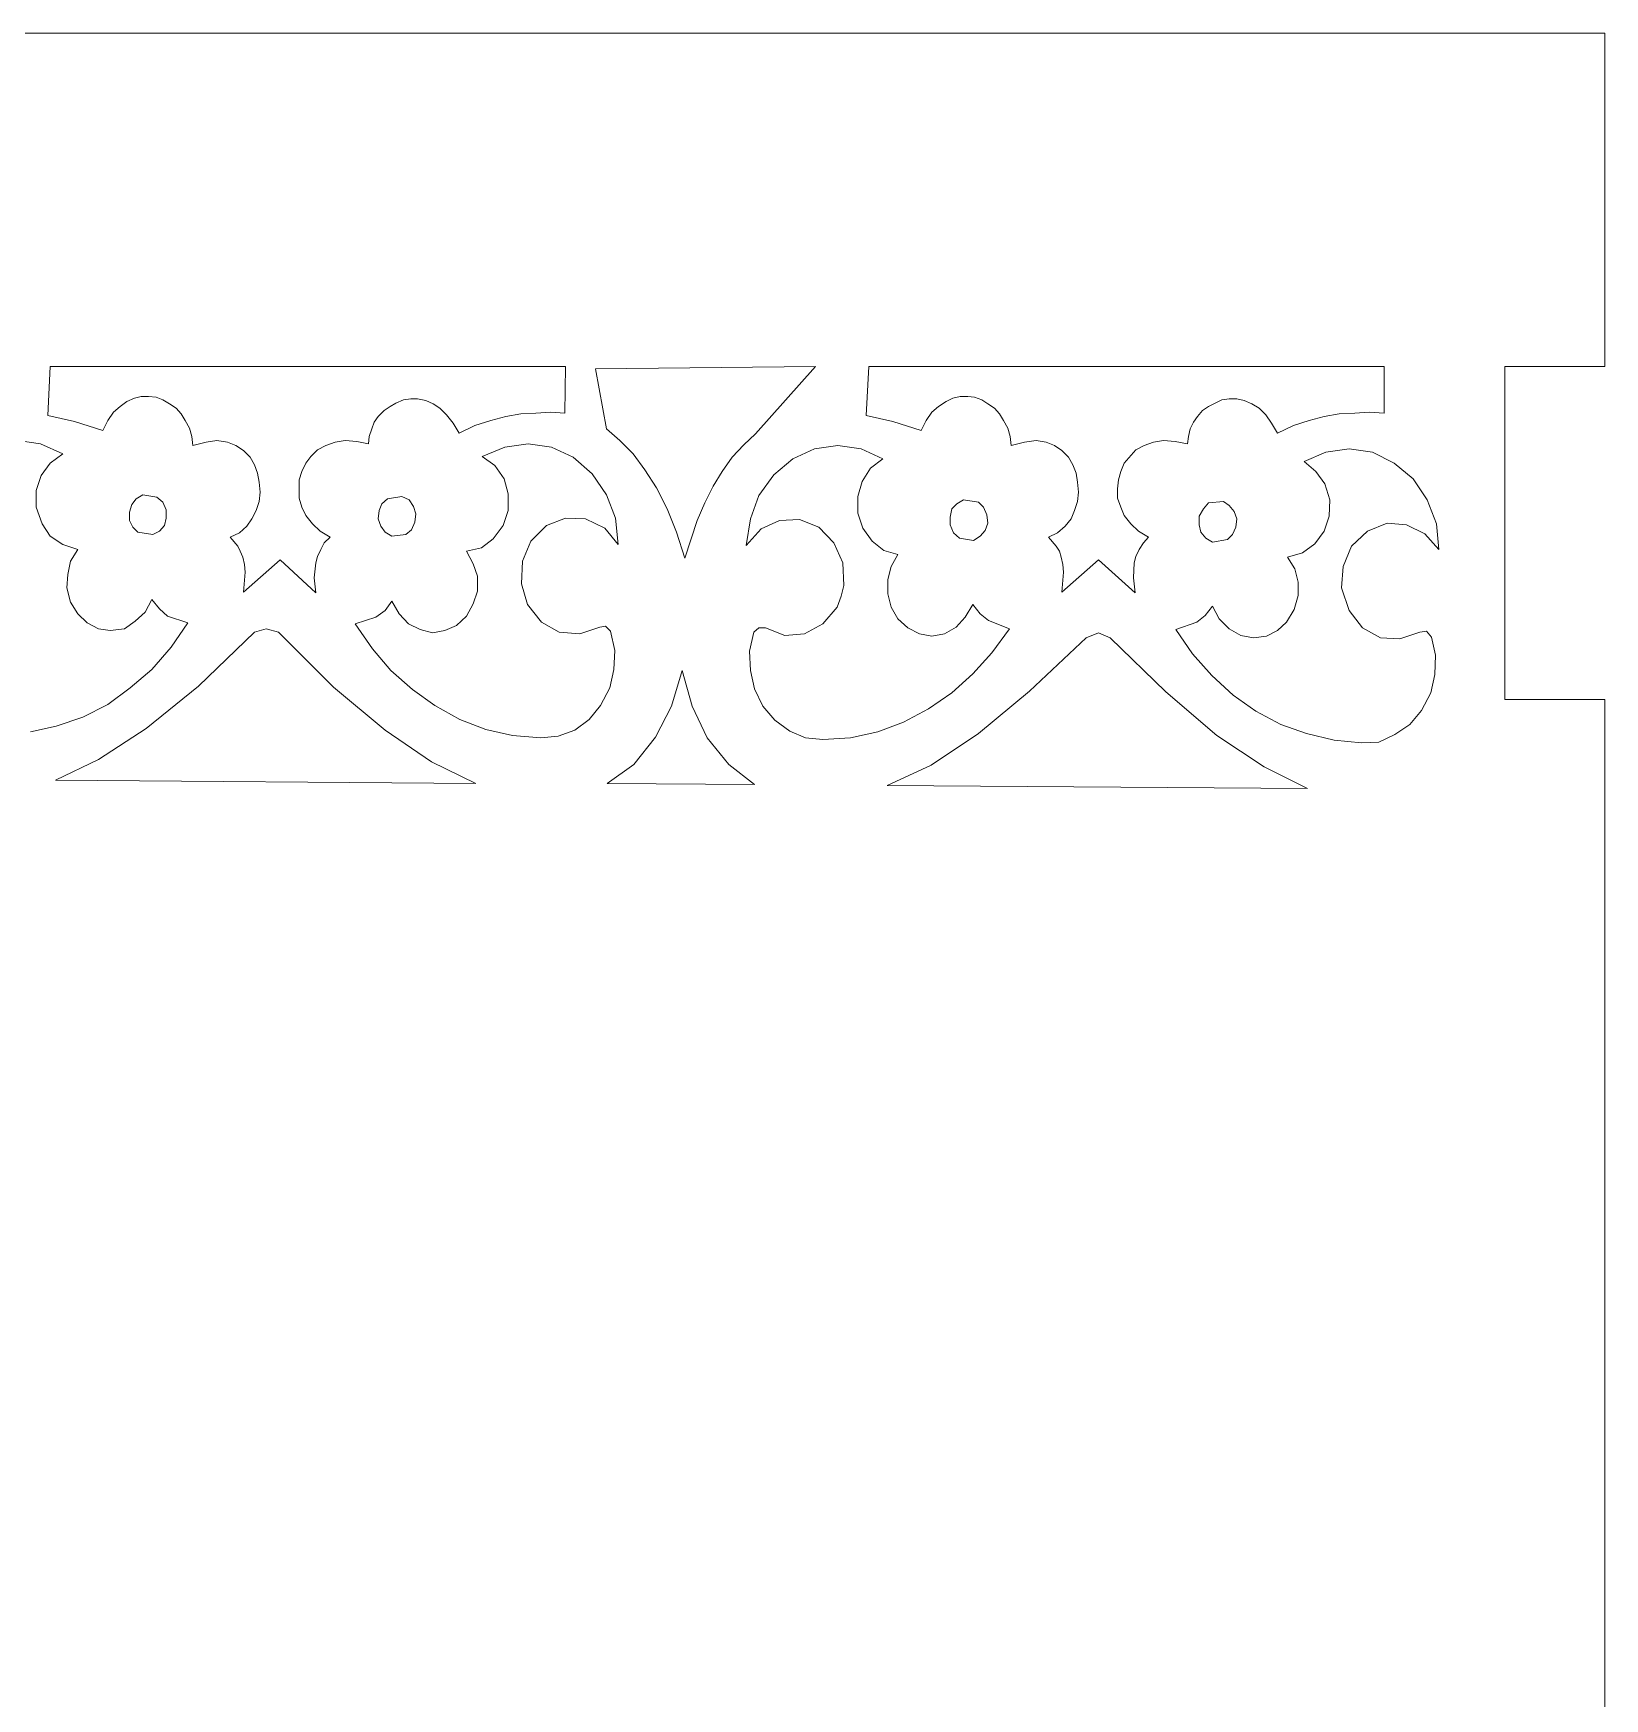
# Model space of a CAD drawing. Header units: inches. Extents: x -4.04 to 3.96, y -5.52 to 0.82.
# Drawn here: x -1.243 to -0.583, y 0.116 to 0.816 of the extents above; entities that cross this region are included whole.
import ezdxf

# ---------------------------------------------------------------- set-up
doc = ezdxf.new("R2010")
doc.units = ezdxf.units.IN
doc.header["$MEASUREMENT"] = 0
doc.layers.add('Katman 1', color=7, linetype='Continuous')

msp = doc.modelspace()

# ---------------------------------------------------------------- linework, layer by layer
at = {"layer": 'Katman 1', "color": 250, "lineweight": 9}
for points in [[(-1.70252, 0.81574), (-1.70252, 0.81574), (-0.58256, 0.81574), (-0.58256, 0.81574)], [(-0.58256, 0.81574), (-0.58256, 0.81574), (-0.58256, 0.67574), (-0.58256, 0.67574)], [(-1.236, 0.67574), (-1.236, 0.67574), (-1.23705, 0.65507), (-1.23705, 0.65507)], [(-1.01937, 0.67574), (-1.01937, 0.67574), (-1.236, 0.67574), (-1.236, 0.67574)], [(-1.01972, 0.65613), (-1.01972, 0.65613), (-1.01937, 0.67574), (-1.01937, 0.67574)], [(-0.91431, 0.67574), (-0.91431, 0.67574), (-1.00677, 0.67467), (-1.00677, 0.67467)], [(-1.00677, 0.67467), (-1.00677, 0.67467), (-1.00219, 0.64947), (-1.00219, 0.64947)], [(-0.93956, 0.6474), (-0.93956, 0.6474), (-0.91431, 0.67574), (-0.91431, 0.67574)], [(-0.89194, 0.67574), (-0.89194, 0.67574), (-0.89298, 0.65507), (-0.89298, 0.65507)], [(-0.67533, 0.67574), (-0.67533, 0.67574), (-0.89194, 0.67574), (-0.89194, 0.67574)], [(-0.67533, 0.65613), (-0.67533, 0.65613), (-0.67533, 0.67574), (-0.67533, 0.67574)], [(-0.58256, 0.67574), (-0.58256, 0.67574), (-0.62459, 0.67574), (-0.62459, 0.67574)], [(-0.62459, 0.67574), (-0.62459, 0.67574), (-0.62459, 0.53573), (-0.62459, 0.53573)], [(-1.20938, 0.65647), (-1.20938, 0.65647), (-1.2066, 0.65893), (-1.2066, 0.65893)], [(-1.2066, 0.65893), (-1.2066, 0.65893), (-1.20382, 0.661), (-1.20382, 0.661)], [(-1.20382, 0.661), (-1.20382, 0.661), (-1.20062, 0.66243), (-1.20062, 0.66243)], [(-1.20062, 0.66243), (-1.20062, 0.66243), (-1.19782, 0.66311), (-1.19782, 0.66311)], [(-1.19782, 0.66311), (-1.19782, 0.66311), (-1.19467, 0.66311), (-1.19467, 0.66311)], [(-1.19467, 0.66311), (-1.19467, 0.66311), (-1.19153, 0.6628), (-1.19153, 0.6628)], [(-1.19153, 0.6628), (-1.19153, 0.6628), (-1.18875, 0.66173), (-1.18875, 0.66173)], [(-1.18875, 0.66173), (-1.18875, 0.66173), (-1.18593, 0.65996), (-1.18593, 0.65996)], [(-1.18593, 0.65996), (-1.18593, 0.65996), (-1.18315, 0.65822), (-1.18315, 0.65822)], [(-1.18315, 0.65822), (-1.18315, 0.65822), (-1.18104, 0.65576), (-1.18104, 0.65576)], [(-1.09561, 0.65718), (-1.09561, 0.65718), (-1.09319, 0.65893), (-1.09319, 0.65893)], [(-1.09319, 0.65893), (-1.09319, 0.65893), (-1.09075, 0.66031), (-1.09075, 0.66031)], [(-1.09075, 0.66031), (-1.09075, 0.66031), (-1.08757, 0.66173), (-1.08757, 0.66173)], [(-1.08757, 0.66173), (-1.08757, 0.66173), (-1.08446, 0.66209), (-1.08446, 0.66209)], [(-1.08446, 0.66209), (-1.08446, 0.66209), (-1.08164, 0.66209), (-1.08164, 0.66209)], [(-1.08164, 0.66209), (-1.08164, 0.66209), (-1.07815, 0.66138), (-1.07815, 0.66138)], [(-1.07815, 0.66138), (-1.07815, 0.66138), (-1.07502, 0.65996), (-1.07502, 0.65996)], [(-1.07502, 0.65996), (-1.07502, 0.65996), (-1.07219, 0.65822), (-1.07219, 0.65822)], [(-1.07219, 0.65822), (-1.07219, 0.65822), (-1.06941, 0.65544), (-1.06941, 0.65544)], [(-0.86536, 0.65647), (-0.86536, 0.65647), (-0.86256, 0.65893), (-0.86256, 0.65893)], [(-0.86256, 0.65893), (-0.86256, 0.65893), (-0.85945, 0.661), (-0.85945, 0.661)], [(-0.85945, 0.661), (-0.85945, 0.661), (-0.85663, 0.66243), (-0.85663, 0.66243)], [(-0.85663, 0.66243), (-0.85663, 0.66243), (-0.85345, 0.66311), (-0.85345, 0.66311)], [(-0.85345, 0.66311), (-0.85345, 0.66311), (-0.85031, 0.66311), (-0.85031, 0.66311)], [(-0.85031, 0.66311), (-0.85031, 0.66311), (-0.84754, 0.6628), (-0.84754, 0.6628)], [(-0.84754, 0.6628), (-0.84754, 0.6628), (-0.84438, 0.66173), (-0.84438, 0.66173)], [(-0.84438, 0.66173), (-0.84438, 0.66173), (-0.84191, 0.65996), (-0.84191, 0.65996)], [(-0.84191, 0.65996), (-0.84191, 0.65996), (-0.83909, 0.65822), (-0.83909, 0.65822)], [(-0.83909, 0.65822), (-0.83909, 0.65822), (-0.83702, 0.65576), (-0.83702, 0.65576)], [(-0.75162, 0.65718), (-0.75162, 0.65718), (-0.74915, 0.65893), (-0.74915, 0.65893)], [(-0.74915, 0.65893), (-0.74915, 0.65893), (-0.74357, 0.66173), (-0.74357, 0.66173)], [(-0.74357, 0.66173), (-0.74357, 0.66173), (-0.74046, 0.66209), (-0.74046, 0.66209)], [(-0.74046, 0.66209), (-0.74046, 0.66209), (-0.73726, 0.66209), (-0.73726, 0.66209)], [(-0.73726, 0.66209), (-0.73726, 0.66209), (-0.73413, 0.66138), (-0.73413, 0.66138)], [(-0.73413, 0.66138), (-0.73413, 0.66138), (-0.73095, 0.65996), (-0.73095, 0.65996)], [(-0.73095, 0.65996), (-0.73095, 0.65996), (-0.7278, 0.65822), (-0.7278, 0.65822)], [(-0.7278, 0.65822), (-0.7278, 0.65822), (-0.72502, 0.65544), (-0.72502, 0.65544)], [(-1.23705, 0.65507), (-1.23705, 0.65507), (-1.22584, 0.65265), (-1.22584, 0.65265)], [(-1.22584, 0.65265), (-1.22584, 0.65265), (-1.21398, 0.64878), (-1.21398, 0.64878)], [(-1.21398, 0.64878), (-1.21398, 0.64878), (-1.21187, 0.65298), (-1.21187, 0.65298)], [(-1.21187, 0.65298), (-1.21187, 0.65298), (-1.20938, 0.65647), (-1.20938, 0.65647)], [(-1.18104, 0.65576), (-1.18104, 0.65576), (-1.17931, 0.65298), (-1.17931, 0.65298)], [(-1.17931, 0.65298), (-1.17931, 0.65298), (-1.17751, 0.64982), (-1.17751, 0.64982)], [(-1.10091, 0.64947), (-1.10091, 0.64947), (-1.09986, 0.65227), (-1.09986, 0.65227)], [(-1.09986, 0.65227), (-1.09986, 0.65227), (-1.09811, 0.65473), (-1.09811, 0.65473)], [(-1.09811, 0.65473), (-1.09811, 0.65473), (-1.09561, 0.65718), (-1.09561, 0.65718)], [(-1.06941, 0.65544), (-1.06941, 0.65544), (-1.06659, 0.65194), (-1.06659, 0.65194)], [(-1.06659, 0.65194), (-1.06659, 0.65194), (-1.06415, 0.64774), (-1.06415, 0.64774)], [(-1.0575, 0.65087), (-1.0575, 0.65087), (-1.05083, 0.65298), (-1.05083, 0.65298)], [(-1.05083, 0.65298), (-1.05083, 0.65298), (-1.04454, 0.65473), (-1.04454, 0.65473)], [(-1.04454, 0.65473), (-1.04454, 0.65473), (-1.03826, 0.65576), (-1.03826, 0.65576)], [(-1.03826, 0.65576), (-1.03826, 0.65576), (-1.03194, 0.65613), (-1.03194, 0.65613)], [(-1.03194, 0.65613), (-1.03194, 0.65613), (-1.02566, 0.65647), (-1.02566, 0.65647)], [(-1.02566, 0.65647), (-1.02566, 0.65647), (-1.01972, 0.65613), (-1.01972, 0.65613)], [(-0.89298, 0.65507), (-0.89298, 0.65507), (-0.88183, 0.65265), (-0.88183, 0.65265)], [(-0.88183, 0.65265), (-0.88183, 0.65265), (-0.86991, 0.64878), (-0.86991, 0.64878)], [(-0.86991, 0.64878), (-0.86991, 0.64878), (-0.8678, 0.65298), (-0.8678, 0.65298)], [(-0.8678, 0.65298), (-0.8678, 0.65298), (-0.86536, 0.65647), (-0.86536, 0.65647)], [(-0.83702, 0.65576), (-0.83702, 0.65576), (-0.83524, 0.65298), (-0.83524, 0.65298)], [(-0.83524, 0.65298), (-0.83524, 0.65298), (-0.83353, 0.64982), (-0.83353, 0.64982)], [(-0.75686, 0.64947), (-0.75686, 0.64947), (-0.75548, 0.65227), (-0.75548, 0.65227)], [(-0.75548, 0.65227), (-0.75548, 0.65227), (-0.75373, 0.65473), (-0.75373, 0.65473)], [(-0.75373, 0.65473), (-0.75373, 0.65473), (-0.75162, 0.65718), (-0.75162, 0.65718)], [(-0.72502, 0.65544), (-0.72502, 0.65544), (-0.72257, 0.65194), (-0.72257, 0.65194)], [(-0.72257, 0.65194), (-0.72257, 0.65194), (-0.7201, 0.64774), (-0.7201, 0.64774)], [(-0.71344, 0.65087), (-0.71344, 0.65087), (-0.70684, 0.65298), (-0.70684, 0.65298)], [(-0.70684, 0.65298), (-0.70684, 0.65298), (-0.70055, 0.65473), (-0.70055, 0.65473)], [(-0.70055, 0.65473), (-0.70055, 0.65473), (-0.69422, 0.65576), (-0.69422, 0.65576)], [(-0.69422, 0.65576), (-0.69422, 0.65576), (-0.68757, 0.65613), (-0.68757, 0.65613)], [(-0.68757, 0.65613), (-0.68757, 0.65613), (-0.68161, 0.65647), (-0.68161, 0.65647)], [(-0.68161, 0.65647), (-0.68161, 0.65647), (-0.67533, 0.65613), (-0.67533, 0.65613)], [(-1.24963, 0.64458), (-1.24963, 0.64458), (-1.24018, 0.6432), (-1.24018, 0.6432)], [(-1.17751, 0.64982), (-1.17751, 0.64982), (-1.17649, 0.64633), (-1.17649, 0.64633)], [(-1.17649, 0.64633), (-1.17649, 0.64633), (-1.17613, 0.64249), (-1.17613, 0.64249)], [(-1.17053, 0.64387), (-1.17053, 0.64387), (-1.16598, 0.64458), (-1.16598, 0.64458)], [(-1.16598, 0.64458), (-1.16598, 0.64458), (-1.16146, 0.64387), (-1.16146, 0.64387)], [(-1.11628, 0.64387), (-1.11628, 0.64387), (-1.11208, 0.64458), (-1.11208, 0.64458)], [(-1.11208, 0.64458), (-1.11208, 0.64458), (-1.10719, 0.6442), (-1.10719, 0.6442)], [(-1.10719, 0.6442), (-1.10719, 0.6442), (-1.1023, 0.6432), (-1.1023, 0.6432)], [(-1.1023, 0.6432), (-1.1023, 0.6432), (-1.10193, 0.64633), (-1.10193, 0.64633)], [(-1.10193, 0.64633), (-1.10193, 0.64633), (-1.10091, 0.64947), (-1.10091, 0.64947)], [(-1.06415, 0.64774), (-1.06415, 0.64774), (-1.0575, 0.65087), (-1.0575, 0.65087)], [(-1.00219, 0.64947), (-1.00219, 0.64947), (-0.99663, 0.64458), (-0.99663, 0.64458)], [(-0.99663, 0.64458), (-0.99663, 0.64458), (-0.99103, 0.639), (-0.99103, 0.639)], [(-0.94445, 0.64282), (-0.94445, 0.64282), (-0.93956, 0.6474), (-0.93956, 0.6474)], [(-0.83353, 0.64982), (-0.83353, 0.64982), (-0.83249, 0.64633), (-0.83249, 0.64633)], [(-0.83249, 0.64633), (-0.83249, 0.64633), (-0.83213, 0.64249), (-0.83213, 0.64249)], [(-0.82651, 0.64387), (-0.82651, 0.64387), (-0.82162, 0.64458), (-0.82162, 0.64458)], [(-0.82162, 0.64458), (-0.82162, 0.64458), (-0.8174, 0.64387), (-0.8174, 0.64387)], [(-0.77231, 0.64387), (-0.77231, 0.64387), (-0.76809, 0.64458), (-0.76809, 0.64458)], [(-0.76809, 0.64458), (-0.76809, 0.64458), (-0.76313, 0.6442), (-0.76313, 0.6442)], [(-0.76313, 0.6442), (-0.76313, 0.6442), (-0.75793, 0.6432), (-0.75793, 0.6432)], [(-0.75793, 0.6432), (-0.75793, 0.6432), (-0.75757, 0.64633), (-0.75757, 0.64633)], [(-0.75757, 0.64633), (-0.75757, 0.64633), (-0.75686, 0.64947), (-0.75686, 0.64947)], [(-0.7201, 0.64774), (-0.7201, 0.64774), (-0.71344, 0.65087), (-0.71344, 0.65087)], [(-1.24018, 0.6432), (-1.24018, 0.6432), (-1.23074, 0.639), (-1.23074, 0.639)], [(-1.23074, 0.639), (-1.23074, 0.639), (-1.236, 0.63511), (-1.236, 0.63511)], [(-1.17613, 0.64249), (-1.17613, 0.64249), (-1.17053, 0.64387), (-1.17053, 0.64387)], [(-1.16146, 0.64387), (-1.16146, 0.64387), (-1.15795, 0.64249), (-1.15795, 0.64249)], [(-1.15795, 0.64249), (-1.15795, 0.64249), (-1.1548, 0.64038), (-1.1548, 0.64038)], [(-1.1548, 0.64038), (-1.1548, 0.64038), (-1.15202, 0.6376), (-1.15202, 0.6376)], [(-1.15202, 0.6376), (-1.15202, 0.6376), (-1.15022, 0.63442), (-1.15022, 0.63442)], [(-1.12853, 0.63511), (-1.12853, 0.63511), (-1.12644, 0.63791), (-1.12644, 0.63791)], [(-1.12644, 0.63791), (-1.12644, 0.63791), (-1.12362, 0.64073), (-1.12362, 0.64073)], [(-1.12362, 0.64073), (-1.12362, 0.64073), (-1.12013, 0.64249), (-1.12013, 0.64249)], [(-1.12013, 0.64249), (-1.12013, 0.64249), (-1.11628, 0.64387), (-1.11628, 0.64387)], [(-1.04493, 0.64178), (-1.04493, 0.64178), (-1.05439, 0.63791), (-1.05439, 0.63791)], [(-1.05439, 0.63791), (-1.05439, 0.63791), (-1.0491, 0.63406), (-1.0491, 0.63406)], [(-1.0351, 0.6432), (-1.0351, 0.6432), (-1.04493, 0.64178), (-1.04493, 0.64178)], [(-1.02528, 0.64178), (-1.02528, 0.64178), (-1.0351, 0.6432), (-1.0351, 0.6432)], [(-1.01621, 0.6376), (-1.01621, 0.6376), (-1.02528, 0.64178), (-1.02528, 0.64178)], [(-1.00819, 0.63058), (-1.00819, 0.63058), (-1.01621, 0.6376), (-1.01621, 0.6376)], [(-0.99103, 0.639), (-0.99103, 0.639), (-0.98612, 0.63233), (-0.98612, 0.63233)], [(-0.95354, 0.63162), (-0.95354, 0.63162), (-0.94936, 0.6376), (-0.94936, 0.6376)], [(-0.94936, 0.6376), (-0.94936, 0.6376), (-0.94445, 0.64282), (-0.94445, 0.64282)], [(-0.9238, 0.63689), (-0.9238, 0.63689), (-0.91472, 0.64109), (-0.91472, 0.64109)], [(-0.91472, 0.64109), (-0.91472, 0.64109), (-0.90492, 0.64249), (-0.90492, 0.64249)], [(-0.90492, 0.64249), (-0.90492, 0.64249), (-0.89509, 0.64109), (-0.89509, 0.64109)], [(-0.89509, 0.64109), (-0.89509, 0.64109), (-0.88603, 0.63689), (-0.88603, 0.63689)], [(-0.83213, 0.64249), (-0.83213, 0.64249), (-0.82651, 0.64387), (-0.82651, 0.64387)], [(-0.8174, 0.64387), (-0.8174, 0.64387), (-0.81391, 0.64249), (-0.81391, 0.64249)], [(-0.81391, 0.64249), (-0.81391, 0.64249), (-0.81076, 0.64038), (-0.81076, 0.64038)], [(-0.81076, 0.64038), (-0.81076, 0.64038), (-0.80796, 0.6376), (-0.80796, 0.6376)], [(-0.80796, 0.6376), (-0.80796, 0.6376), (-0.80622, 0.63442), (-0.80622, 0.63442)], [(-0.78453, 0.63511), (-0.78453, 0.63511), (-0.77962, 0.64073), (-0.77962, 0.64073)], [(-0.77962, 0.64073), (-0.77962, 0.64073), (-0.77611, 0.64249), (-0.77611, 0.64249)], [(-0.77611, 0.64249), (-0.77611, 0.64249), (-0.77231, 0.64387), (-0.77231, 0.64387)], [(-0.69983, 0.63967), (-0.69983, 0.63967), (-0.70895, 0.63582), (-0.70895, 0.63582)], [(-0.69002, 0.64109), (-0.69002, 0.64109), (-0.69983, 0.63967), (-0.69983, 0.63967)], [(-0.68024, 0.63967), (-0.68024, 0.63967), (-0.69002, 0.64109), (-0.69002, 0.64109)], [(-0.6711, 0.63511), (-0.6711, 0.63511), (-0.68024, 0.63967), (-0.68024, 0.63967)], [(-1.236, 0.63511), (-1.236, 0.63511), (-1.23987, 0.62989), (-1.23987, 0.62989)], [(-1.15022, 0.63442), (-1.15022, 0.63442), (-1.14884, 0.63093), (-1.14884, 0.63093)], [(-1.14884, 0.63093), (-1.14884, 0.63093), (-1.14815, 0.62709), (-1.14815, 0.62709)], [(-1.13133, 0.62813), (-1.13133, 0.62813), (-1.13029, 0.63162), (-1.13029, 0.63162)], [(-1.13029, 0.63162), (-1.13029, 0.63162), (-1.12853, 0.63511), (-1.12853, 0.63511)], [(-1.0491, 0.63406), (-1.0491, 0.63406), (-1.04526, 0.62847), (-1.04526, 0.62847)], [(-1.00219, 0.6218), (-1.00219, 0.6218), (-1.00819, 0.63058), (-1.00819, 0.63058)], [(-0.98612, 0.63233), (-0.98612, 0.63233), (-0.98121, 0.62464), (-0.98121, 0.62464)], [(-0.95741, 0.62535), (-0.95741, 0.62535), (-0.95354, 0.63162), (-0.95354, 0.63162)], [(-0.93814, 0.62149), (-0.93814, 0.62149), (-0.93185, 0.63022), (-0.93185, 0.63022)], [(-0.93185, 0.63022), (-0.93185, 0.63022), (-0.9238, 0.63689), (-0.9238, 0.63689)], [(-0.89122, 0.63304), (-0.89122, 0.63304), (-0.89478, 0.62742), (-0.89478, 0.62742)], [(-0.88603, 0.63689), (-0.88603, 0.63689), (-0.89122, 0.63304), (-0.89122, 0.63304)], [(-0.80622, 0.63442), (-0.80622, 0.63442), (-0.8048, 0.63093), (-0.8048, 0.63093)], [(-0.8048, 0.63093), (-0.8048, 0.63093), (-0.80413, 0.62709), (-0.80413, 0.62709)], [(-0.78698, 0.62813), (-0.78698, 0.62813), (-0.78591, 0.63162), (-0.78591, 0.63162)], [(-0.78591, 0.63162), (-0.78591, 0.63162), (-0.78453, 0.63511), (-0.78453, 0.63511)], [(-0.70895, 0.63582), (-0.70895, 0.63582), (-0.70404, 0.63162), (-0.70404, 0.63162)], [(-0.70404, 0.63162), (-0.70404, 0.63162), (-0.70017, 0.62638), (-0.70017, 0.62638)], [(-0.6631, 0.62847), (-0.6631, 0.62847), (-0.6711, 0.63511), (-0.6711, 0.63511)], [(-1.23987, 0.62989), (-1.23987, 0.62989), (-1.24193, 0.62356), (-1.24193, 0.62356)], [(-1.24193, 0.62356), (-1.24193, 0.62356), (-1.24193, 0.61658), (-1.24193, 0.61658)], [(-1.14815, 0.62709), (-1.14815, 0.62709), (-1.14781, 0.62289), (-1.14781, 0.62289)], [(-1.13133, 0.62042), (-1.13133, 0.62042), (-1.13133, 0.62813), (-1.13133, 0.62813)], [(-1.04526, 0.62847), (-1.04526, 0.62847), (-1.04352, 0.6222), (-1.04352, 0.6222)], [(-0.98121, 0.62464), (-0.98121, 0.62464), (-0.97667, 0.61589), (-0.97667, 0.61589)], [(-0.9609, 0.61835), (-0.9609, 0.61835), (-0.95741, 0.62535), (-0.95741, 0.62535)], [(-0.89478, 0.62742), (-0.89478, 0.62742), (-0.89652, 0.62109), (-0.89652, 0.62109)], [(-0.80413, 0.62709), (-0.80413, 0.62709), (-0.80376, 0.62289), (-0.80376, 0.62289)], [(-0.78733, 0.62427), (-0.78733, 0.62427), (-0.78698, 0.62813), (-0.78698, 0.62813)], [(-0.78733, 0.62042), (-0.78733, 0.62042), (-0.78733, 0.62427), (-0.78733, 0.62427)], [(-0.70017, 0.62638), (-0.70017, 0.62638), (-0.69808, 0.61973), (-0.69808, 0.61973)], [(-0.65715, 0.61973), (-0.65715, 0.61973), (-0.6631, 0.62847), (-0.6631, 0.62847)], [(-1.24193, 0.61658), (-1.24193, 0.61658), (-1.23947, 0.60956), (-1.23947, 0.60956)], [(-1.20273, 0.61449), (-1.20273, 0.61449), (-1.20169, 0.61764), (-1.20169, 0.61764)], [(-1.20169, 0.61764), (-1.20169, 0.61764), (-1.19996, 0.62007), (-1.19996, 0.62007)], [(-1.19996, 0.62007), (-1.19996, 0.62007), (-1.19715, 0.6218), (-1.19715, 0.6218)], [(-1.19715, 0.6218), (-1.19715, 0.6218), (-1.19118, 0.62078), (-1.19118, 0.62078)], [(-1.19118, 0.62078), (-1.19118, 0.62078), (-1.18875, 0.61864), (-1.18875, 0.61864)], [(-1.18875, 0.61864), (-1.18875, 0.61864), (-1.18735, 0.61553), (-1.18735, 0.61553)], [(-1.14815, 0.61902), (-1.14815, 0.61902), (-1.14951, 0.6152), (-1.14951, 0.6152)], [(-1.14781, 0.62289), (-1.14781, 0.62289), (-1.14815, 0.61902), (-1.14815, 0.61902)], [(-1.13029, 0.61658), (-1.13029, 0.61658), (-1.13133, 0.62042), (-1.13133, 0.62042)], [(-1.12853, 0.61309), (-1.12853, 0.61309), (-1.13029, 0.61658), (-1.13029, 0.61658)], [(-1.0967, 0.61798), (-1.0967, 0.61798), (-1.09775, 0.6152), (-1.09775, 0.6152)], [(-1.09424, 0.62007), (-1.09424, 0.62007), (-1.0967, 0.61798), (-1.0967, 0.61798)], [(-1.08828, 0.62109), (-1.08828, 0.62109), (-1.09424, 0.62007), (-1.09424, 0.62007)], [(-1.08513, 0.61973), (-1.08513, 0.61973), (-1.08828, 0.62109), (-1.08828, 0.62109)], [(-1.08339, 0.61693), (-1.08339, 0.61693), (-1.08513, 0.61973), (-1.08513, 0.61973)], [(-1.08235, 0.61378), (-1.08235, 0.61378), (-1.08339, 0.61693), (-1.08339, 0.61693)], [(-1.04352, 0.6222), (-1.04352, 0.6222), (-1.04352, 0.6152), (-1.04352, 0.6152)], [(-0.99834, 0.61202), (-0.99834, 0.61202), (-1.00219, 0.6218), (-1.00219, 0.6218)], [(-0.96406, 0.61098), (-0.96406, 0.61098), (-0.9609, 0.61835), (-0.9609, 0.61835)], [(-0.94163, 0.61169), (-0.94163, 0.61169), (-0.93814, 0.62149), (-0.93814, 0.62149)], [(-0.89652, 0.62109), (-0.89652, 0.62109), (-0.89652, 0.61411), (-0.89652, 0.61411)], [(-0.85698, 0.61589), (-0.85698, 0.61589), (-0.85487, 0.61798), (-0.85487, 0.61798)], [(-0.85487, 0.61798), (-0.85487, 0.61798), (-0.85207, 0.61973), (-0.85207, 0.61973)], [(-0.85207, 0.61973), (-0.85207, 0.61973), (-0.84576, 0.61864), (-0.84576, 0.61864)], [(-0.84576, 0.61864), (-0.84576, 0.61864), (-0.84367, 0.61658), (-0.84367, 0.61658)], [(-0.84367, 0.61658), (-0.84367, 0.61658), (-0.84227, 0.6134), (-0.84227, 0.6134)], [(-0.80413, 0.61902), (-0.80413, 0.61902), (-0.80551, 0.6152), (-0.80551, 0.6152)], [(-0.80376, 0.62289), (-0.80376, 0.62289), (-0.80413, 0.61902), (-0.80413, 0.61902)], [(-0.78591, 0.61658), (-0.78591, 0.61658), (-0.78733, 0.62042), (-0.78733, 0.62042)], [(-0.78453, 0.61309), (-0.78453, 0.61309), (-0.78591, 0.61658), (-0.78591, 0.61658)], [(-0.74915, 0.61835), (-0.74915, 0.61835), (-0.75128, 0.61589), (-0.75128, 0.61589)], [(-0.74286, 0.61902), (-0.74286, 0.61902), (-0.74915, 0.61835), (-0.74915, 0.61835)], [(-0.74046, 0.61729), (-0.74046, 0.61729), (-0.74286, 0.61902), (-0.74286, 0.61902)], [(-0.73833, 0.6148), (-0.73833, 0.6148), (-0.74046, 0.61729), (-0.74046, 0.61729)], [(-0.69808, 0.61973), (-0.69808, 0.61973), (-0.69844, 0.61273), (-0.69844, 0.61273)], [(-0.65326, 0.60956), (-0.65326, 0.60956), (-0.65715, 0.61973), (-0.65715, 0.61973)], [(-1.23947, 0.60956), (-1.23947, 0.60956), (-1.236, 0.60433), (-1.236, 0.60433)], [(-1.20273, 0.61098), (-1.20273, 0.61098), (-1.20273, 0.61449), (-1.20273, 0.61449)], [(-1.20133, 0.6082), (-1.20133, 0.6082), (-1.20273, 0.61098), (-1.20273, 0.61098)], [(-1.18735, 0.61202), (-1.18735, 0.61202), (-1.18804, 0.60886), (-1.18804, 0.60886)], [(-1.18735, 0.61553), (-1.18735, 0.61553), (-1.18735, 0.61202), (-1.18735, 0.61202)], [(-1.15131, 0.61169), (-1.15131, 0.61169), (-1.15337, 0.60853), (-1.15337, 0.60853)], [(-1.14951, 0.6152), (-1.14951, 0.6152), (-1.15131, 0.61169), (-1.15131, 0.61169)], [(-1.12575, 0.60956), (-1.12575, 0.60956), (-1.12853, 0.61309), (-1.12853, 0.61309)], [(-1.12259, 0.60644), (-1.12259, 0.60644), (-1.12575, 0.60956), (-1.12575, 0.60956)], [(-1.09775, 0.6152), (-1.09775, 0.6152), (-1.09811, 0.61169), (-1.09811, 0.61169)], [(-1.09811, 0.61169), (-1.09811, 0.61169), (-1.09704, 0.60853), (-1.09704, 0.60853)], [(-1.0841, 0.60711), (-1.0841, 0.60711), (-1.0827, 0.61029), (-1.0827, 0.61029)], [(-1.0827, 0.61029), (-1.0827, 0.61029), (-1.08235, 0.61378), (-1.08235, 0.61378)], [(-1.04352, 0.6152), (-1.04352, 0.6152), (-1.04559, 0.60886), (-1.04559, 0.60886)], [(-1.02739, 0.60886), (-1.02739, 0.60886), (-1.01937, 0.61202), (-1.01937, 0.61202)], [(-1.01937, 0.61202), (-1.01937, 0.61202), (-1.01097, 0.61169), (-1.01097, 0.61169)], [(-1.01097, 0.61169), (-1.01097, 0.61169), (-1.0029, 0.60782), (-1.0029, 0.60782)], [(-0.99732, 0.60084), (-0.99732, 0.60084), (-0.99834, 0.61202), (-0.99834, 0.61202)], [(-0.97667, 0.61589), (-0.97667, 0.61589), (-0.97281, 0.60606), (-0.97281, 0.60606)], [(-0.96932, 0.5952), (-0.96932, 0.5952), (-0.96406, 0.61098), (-0.96406, 0.61098)], [(-0.94343, 0.60046), (-0.94343, 0.60046), (-0.94163, 0.61169), (-0.94163, 0.61169)], [(-0.92941, 0.61098), (-0.92941, 0.61098), (-0.93714, 0.60748), (-0.93714, 0.60748)], [(-0.92103, 0.61133), (-0.92103, 0.61133), (-0.92941, 0.61098), (-0.92941, 0.61098)], [(-0.91296, 0.6082), (-0.91296, 0.6082), (-0.92103, 0.61133), (-0.92103, 0.61133)], [(-0.89652, 0.61411), (-0.89652, 0.61411), (-0.8944, 0.60782), (-0.8944, 0.60782)], [(-0.85769, 0.6124), (-0.85769, 0.6124), (-0.85698, 0.61589), (-0.85698, 0.61589)], [(-0.85769, 0.6092), (-0.85769, 0.6092), (-0.85769, 0.6124), (-0.85769, 0.6124)], [(-0.85627, 0.60575), (-0.85627, 0.60575), (-0.85769, 0.6092), (-0.85769, 0.6092)], [(-0.84191, 0.60991), (-0.84191, 0.60991), (-0.84296, 0.60678), (-0.84296, 0.60678)], [(-0.84227, 0.6134), (-0.84227, 0.6134), (-0.84191, 0.60991), (-0.84191, 0.60991)], [(-0.80691, 0.61169), (-0.80691, 0.61169), (-0.80935, 0.60853), (-0.80935, 0.60853)], [(-0.80551, 0.6152), (-0.80551, 0.6152), (-0.80691, 0.61169), (-0.80691, 0.61169)], [(-0.78173, 0.60956), (-0.78173, 0.60956), (-0.78453, 0.61309), (-0.78453, 0.61309)], [(-0.77857, 0.60644), (-0.77857, 0.60644), (-0.78173, 0.60956), (-0.78173, 0.60956)], [(-0.75128, 0.61589), (-0.75128, 0.61589), (-0.75304, 0.61273), (-0.75304, 0.61273)], [(-0.75304, 0.61273), (-0.75304, 0.61273), (-0.75304, 0.6092), (-0.75304, 0.6092)], [(-0.75304, 0.6092), (-0.75304, 0.6092), (-0.75233, 0.60606), (-0.75233, 0.60606)], [(-0.73726, 0.61169), (-0.73726, 0.61169), (-0.73833, 0.6148), (-0.73833, 0.6148)], [(-0.73764, 0.6082), (-0.73764, 0.6082), (-0.73726, 0.61169), (-0.73726, 0.61169)], [(-0.69844, 0.61273), (-0.69844, 0.61273), (-0.70055, 0.60644), (-0.70055, 0.60644)], [(-0.68233, 0.60644), (-0.68233, 0.60644), (-0.67395, 0.60991), (-0.67395, 0.60991)], [(-0.67395, 0.60991), (-0.67395, 0.60991), (-0.66588, 0.6092), (-0.66588, 0.6092)], [(-0.66588, 0.6092), (-0.66588, 0.6092), (-0.65817, 0.60537), (-0.65817, 0.60537)], [(-0.65223, 0.59875), (-0.65223, 0.59875), (-0.65326, 0.60956), (-0.65326, 0.60956)], [(-1.236, 0.60433), (-1.236, 0.60433), (-1.23074, 0.60084), (-1.23074, 0.60084)], [(-1.19924, 0.60606), (-1.19924, 0.60606), (-1.20133, 0.6082), (-1.20133, 0.6082)], [(-1.19295, 0.60504), (-1.19295, 0.60504), (-1.19924, 0.60606), (-1.19924, 0.60606)], [(-1.19013, 0.60644), (-1.19013, 0.60644), (-1.19295, 0.60504), (-1.19295, 0.60504)], [(-1.18804, 0.60886), (-1.18804, 0.60886), (-1.19013, 0.60644), (-1.19013, 0.60644)], [(-1.15653, 0.60575), (-1.15653, 0.60575), (-1.16037, 0.60395), (-1.16037, 0.60395)], [(-1.16037, 0.60395), (-1.16037, 0.60395), (-1.15724, 0.60013), (-1.15724, 0.60013)], [(-1.15337, 0.60853), (-1.15337, 0.60853), (-1.15653, 0.60575), (-1.15653, 0.60575)], [(-1.11841, 0.60395), (-1.11841, 0.60395), (-1.12259, 0.60644), (-1.12259, 0.60644)], [(-1.12084, 0.60155), (-1.12084, 0.60155), (-1.11841, 0.60395), (-1.11841, 0.60395)], [(-1.09704, 0.60853), (-1.09704, 0.60853), (-1.09528, 0.60606), (-1.09528, 0.60606)], [(-1.09528, 0.60606), (-1.09528, 0.60606), (-1.0925, 0.60433), (-1.0925, 0.60433)], [(-1.0925, 0.60433), (-1.0925, 0.60433), (-1.08655, 0.60504), (-1.08655, 0.60504)], [(-1.08655, 0.60504), (-1.08655, 0.60504), (-1.0841, 0.60711), (-1.0841, 0.60711)], [(-1.04981, 0.60324), (-1.04981, 0.60324), (-1.0547, 0.59942), (-1.0547, 0.59942)], [(-1.04559, 0.60886), (-1.04559, 0.60886), (-1.04981, 0.60324), (-1.04981, 0.60324)], [(-1.03757, 0.59384), (-1.03757, 0.59384), (-1.03406, 0.60224), (-1.03406, 0.60224)], [(-1.03406, 0.60224), (-1.03406, 0.60224), (-1.02739, 0.60886), (-1.02739, 0.60886)], [(-1.0029, 0.60782), (-1.0029, 0.60782), (-0.99732, 0.60084), (-0.99732, 0.60084)], [(-0.97281, 0.60606), (-0.97281, 0.60606), (-0.96932, 0.5952), (-0.96932, 0.5952)], [(-0.93714, 0.60748), (-0.93714, 0.60748), (-0.94343, 0.60046), (-0.94343, 0.60046)], [(-0.90667, 0.60155), (-0.90667, 0.60155), (-0.91296, 0.6082), (-0.91296, 0.6082)], [(-0.8944, 0.60782), (-0.8944, 0.60782), (-0.89056, 0.60224), (-0.89056, 0.60224)], [(-0.89056, 0.60224), (-0.89056, 0.60224), (-0.88567, 0.59837), (-0.88567, 0.59837)], [(-0.85382, 0.60362), (-0.85382, 0.60362), (-0.85627, 0.60575), (-0.85627, 0.60575)], [(-0.84787, 0.60257), (-0.84787, 0.60257), (-0.85382, 0.60362), (-0.85382, 0.60362)], [(-0.84509, 0.60433), (-0.84509, 0.60433), (-0.84787, 0.60257), (-0.84787, 0.60257)], [(-0.84296, 0.60678), (-0.84296, 0.60678), (-0.84509, 0.60433), (-0.84509, 0.60433)], [(-0.81253, 0.60575), (-0.81253, 0.60575), (-0.81636, 0.60395), (-0.81636, 0.60395)], [(-0.81636, 0.60395), (-0.81636, 0.60395), (-0.8132, 0.60013), (-0.8132, 0.60013)], [(-0.80935, 0.60853), (-0.80935, 0.60853), (-0.81253, 0.60575), (-0.81253, 0.60575)], [(-0.77437, 0.60395), (-0.77437, 0.60395), (-0.77857, 0.60644), (-0.77857, 0.60644)], [(-0.77646, 0.60155), (-0.77646, 0.60155), (-0.77437, 0.60395), (-0.77437, 0.60395)], [(-0.75233, 0.60606), (-0.75233, 0.60606), (-0.7502, 0.60362), (-0.7502, 0.60362)], [(-0.7502, 0.60362), (-0.7502, 0.60362), (-0.74742, 0.60189), (-0.74742, 0.60189)], [(-0.74742, 0.60189), (-0.74742, 0.60189), (-0.74113, 0.60295), (-0.74113, 0.60295)], [(-0.74113, 0.60295), (-0.74113, 0.60295), (-0.739, 0.60504), (-0.739, 0.60504)], [(-0.739, 0.60504), (-0.739, 0.60504), (-0.73764, 0.6082), (-0.73764, 0.6082)], [(-0.70055, 0.60644), (-0.70055, 0.60644), (-0.70439, 0.60117), (-0.70439, 0.60117)], [(-0.68899, 0.60013), (-0.68899, 0.60013), (-0.68233, 0.60644), (-0.68233, 0.60644)], [(-0.65817, 0.60537), (-0.65817, 0.60537), (-0.65223, 0.59875), (-0.65223, 0.59875)], [(-1.23074, 0.60084), (-1.23074, 0.60084), (-1.22442, 0.59875), (-1.22442, 0.59875)], [(-1.22442, 0.59875), (-1.22442, 0.59875), (-1.22758, 0.59384), (-1.22758, 0.59384)], [(-1.15724, 0.60013), (-1.15724, 0.60013), (-1.15617, 0.59804), (-1.15617, 0.59804)], [(-1.15617, 0.59804), (-1.15617, 0.59804), (-1.15513, 0.59557), (-1.15513, 0.59557)], [(-1.15513, 0.59557), (-1.15513, 0.59557), (-1.15442, 0.59242), (-1.15442, 0.59242)], [(-1.12433, 0.59313), (-1.12433, 0.59313), (-1.12362, 0.59591), (-1.12362, 0.59591)], [(-1.12362, 0.59591), (-1.12362, 0.59591), (-1.12224, 0.59875), (-1.12224, 0.59875)], [(-1.12224, 0.59875), (-1.12224, 0.59875), (-1.12084, 0.60155), (-1.12084, 0.60155)], [(-1.0547, 0.59942), (-1.0547, 0.59942), (-1.06099, 0.59804), (-1.06099, 0.59804)], [(-1.06099, 0.59804), (-1.06099, 0.59804), (-1.05819, 0.59275), (-1.05819, 0.59275)], [(-0.9028, 0.59313), (-0.9028, 0.59313), (-0.90667, 0.60155), (-0.90667, 0.60155)], [(-0.88567, 0.59837), (-0.88567, 0.59837), (-0.87971, 0.59662), (-0.87971, 0.59662)], [(-0.87971, 0.59662), (-0.87971, 0.59662), (-0.88254, 0.59171), (-0.88254, 0.59171)], [(-0.8132, 0.60013), (-0.8132, 0.60013), (-0.81182, 0.59804), (-0.81182, 0.59804)], [(-0.81182, 0.59804), (-0.81182, 0.59804), (-0.81111, 0.59557), (-0.81111, 0.59557)], [(-0.81111, 0.59557), (-0.81111, 0.59557), (-0.81042, 0.59242), (-0.81042, 0.59242)], [(-0.78033, 0.59313), (-0.78033, 0.59313), (-0.77962, 0.59591), (-0.77962, 0.59591)], [(-0.77962, 0.59591), (-0.77962, 0.59591), (-0.7782, 0.59875), (-0.7782, 0.59875)], [(-0.7782, 0.59875), (-0.7782, 0.59875), (-0.77646, 0.60155), (-0.77646, 0.60155)], [(-0.70961, 0.59733), (-0.70961, 0.59733), (-0.7159, 0.59557), (-0.7159, 0.59557)], [(-0.7159, 0.59557), (-0.7159, 0.59557), (-0.71279, 0.59069), (-0.71279, 0.59069)], [(-0.70439, 0.60117), (-0.70439, 0.60117), (-0.70961, 0.59733), (-0.70961, 0.59733)], [(-0.69248, 0.59171), (-0.69248, 0.59171), (-0.68899, 0.60013), (-0.68899, 0.60013)], [(-1.22862, 0.58822), (-1.22862, 0.58822), (-1.229, 0.58264), (-1.229, 0.58264)], [(-1.22758, 0.59384), (-1.22758, 0.59384), (-1.22862, 0.58822), (-1.22862, 0.58822)], [(-1.1548, 0.58086), (-1.1548, 0.58086), (-1.1394, 0.59451), (-1.1394, 0.59451)], [(-1.15409, 0.58931), (-1.15409, 0.58931), (-1.1548, 0.58086), (-1.1548, 0.58086)], [(-1.15442, 0.59242), (-1.15442, 0.59242), (-1.15409, 0.58931), (-1.15409, 0.58931)], [(-1.1394, 0.59451), (-1.1394, 0.59451), (-1.12433, 0.58053), (-1.12433, 0.58053)], [(-1.12504, 0.58684), (-1.12504, 0.58684), (-1.12433, 0.59313), (-1.12433, 0.59313)], [(-1.05819, 0.59275), (-1.05819, 0.59275), (-1.05646, 0.58753), (-1.05646, 0.58753)], [(-1.03788, 0.58435), (-1.03788, 0.58435), (-1.03757, 0.59384), (-1.03757, 0.59384)], [(-0.90247, 0.58369), (-0.90247, 0.58369), (-0.9028, 0.59313), (-0.9028, 0.59313)], [(-0.88254, 0.59171), (-0.88254, 0.59171), (-0.88391, 0.58615), (-0.88391, 0.58615)], [(-0.81076, 0.58086), (-0.81076, 0.58086), (-0.79535, 0.59451), (-0.79535, 0.59451)], [(-0.81004, 0.58931), (-0.81004, 0.58931), (-0.81076, 0.58086), (-0.81076, 0.58086)], [(-0.81042, 0.59242), (-0.81042, 0.59242), (-0.81004, 0.58931), (-0.81004, 0.58931)], [(-0.79535, 0.59451), (-0.79535, 0.59451), (-0.77995, 0.58053), (-0.77995, 0.58053)], [(-0.78066, 0.58684), (-0.78066, 0.58684), (-0.78033, 0.59313), (-0.78033, 0.59313)], [(-0.71279, 0.59069), (-0.71279, 0.59069), (-0.71137, 0.58511), (-0.71137, 0.58511)], [(-0.69317, 0.58264), (-0.69317, 0.58264), (-0.69248, 0.59171), (-0.69248, 0.59171)], [(-1.229, 0.58264), (-1.229, 0.58264), (-1.22758, 0.57669), (-1.22758, 0.57669)], [(-1.12433, 0.58053), (-1.12433, 0.58053), (-1.12504, 0.58684), (-1.12504, 0.58684)], [(-1.05646, 0.58124), (-1.05646, 0.58124), (-1.05819, 0.57597), (-1.05819, 0.57597)], [(-1.05646, 0.58753), (-1.05646, 0.58753), (-1.05646, 0.58124), (-1.05646, 0.58124)], [(-1.03543, 0.57562), (-1.03543, 0.57562), (-1.03788, 0.58435), (-1.03788, 0.58435)], [(-0.9035, 0.57915), (-0.9035, 0.57915), (-0.90247, 0.58369), (-0.90247, 0.58369)], [(-0.88391, 0.58615), (-0.88391, 0.58615), (-0.88391, 0.58017), (-0.88391, 0.58017)], [(-0.77995, 0.58053), (-0.77995, 0.58053), (-0.78066, 0.58684), (-0.78066, 0.58684)], [(-0.71137, 0.58511), (-0.71137, 0.58511), (-0.71137, 0.57948), (-0.71137, 0.57948)], [(-0.69002, 0.5732), (-0.69002, 0.5732), (-0.69317, 0.58264), (-0.69317, 0.58264)], [(-1.22758, 0.57669), (-1.22758, 0.57669), (-1.22442, 0.57177), (-1.22442, 0.57177)], [(-1.19609, 0.57249), (-1.19609, 0.57249), (-1.19329, 0.57773), (-1.19329, 0.57773)], [(-1.19329, 0.57773), (-1.19329, 0.57773), (-1.19013, 0.57387), (-1.19013, 0.57387)], [(-1.0925, 0.57704), (-1.0925, 0.57704), (-1.09528, 0.5732), (-1.09528, 0.5732)], [(-1.08933, 0.57177), (-1.08933, 0.57177), (-1.0925, 0.57704), (-1.0925, 0.57704)], [(-1.05819, 0.57597), (-1.05819, 0.57597), (-1.06099, 0.57075), (-1.06099, 0.57075)], [(-1.0295, 0.56829), (-1.0295, 0.56829), (-1.03543, 0.57562), (-1.03543, 0.57562)], [(-0.9112, 0.56757), (-0.9112, 0.56757), (-0.90527, 0.57457), (-0.90527, 0.57457)], [(-0.90527, 0.57457), (-0.90527, 0.57457), (-0.9035, 0.57915), (-0.9035, 0.57915)], [(-0.88391, 0.58017), (-0.88391, 0.58017), (-0.88254, 0.57457), (-0.88254, 0.57457)], [(-0.88254, 0.57457), (-0.88254, 0.57457), (-0.87971, 0.56971), (-0.87971, 0.56971)], [(-0.85138, 0.57037), (-0.85138, 0.57037), (-0.8482, 0.57562), (-0.8482, 0.57562)], [(-0.8482, 0.57562), (-0.8482, 0.57562), (-0.84509, 0.57177), (-0.84509, 0.57177)], [(-0.74742, 0.57495), (-0.74742, 0.57495), (-0.75057, 0.57106), (-0.75057, 0.57106)], [(-0.74462, 0.56971), (-0.74462, 0.56971), (-0.74742, 0.57495), (-0.74742, 0.57495)], [(-0.71137, 0.57948), (-0.71137, 0.57948), (-0.71313, 0.57355), (-0.71313, 0.57355)], [(-1.22442, 0.57177), (-1.22442, 0.57177), (-1.22058, 0.56791), (-1.22058, 0.56791)], [(-1.22058, 0.56791), (-1.22058, 0.56791), (-1.21569, 0.56546), (-1.21569, 0.56546)], [(-1.20482, 0.56546), (-1.20482, 0.56546), (-1.20029, 0.56862), (-1.20029, 0.56862)], [(-1.20029, 0.56862), (-1.20029, 0.56862), (-1.19609, 0.57249), (-1.19609, 0.57249)], [(-1.19013, 0.57387), (-1.19013, 0.57387), (-1.18669, 0.57075), (-1.18669, 0.57075)], [(-1.18669, 0.57075), (-1.18669, 0.57075), (-1.17822, 0.56791), (-1.17822, 0.56791)], [(-1.17822, 0.56791), (-1.17822, 0.56791), (-1.18522, 0.5578), (-1.18522, 0.5578)], [(-1.09915, 0.57037), (-1.09915, 0.57037), (-1.10791, 0.56757), (-1.10791, 0.56757)], [(-1.10791, 0.56757), (-1.10791, 0.56757), (-1.10057, 0.55704), (-1.10057, 0.55704)], [(-1.09528, 0.5732), (-1.09528, 0.5732), (-1.09915, 0.57037), (-1.09915, 0.57037)], [(-1.08548, 0.56757), (-1.08548, 0.56757), (-1.08933, 0.57177), (-1.08933, 0.57177)], [(-1.08059, 0.56513), (-1.08059, 0.56513), (-1.08548, 0.56757), (-1.08548, 0.56757)], [(-1.06099, 0.57075), (-1.06099, 0.57075), (-1.06521, 0.56689), (-1.06521, 0.56689)], [(-1.02215, 0.56409), (-1.02215, 0.56409), (-1.0295, 0.56829), (-1.0295, 0.56829)], [(-0.91892, 0.56337), (-0.91892, 0.56337), (-0.9112, 0.56757), (-0.9112, 0.56757)], [(-0.87971, 0.56971), (-0.87971, 0.56971), (-0.87552, 0.56584), (-0.87552, 0.56584)], [(-0.8552, 0.56617), (-0.8552, 0.56617), (-0.85138, 0.57037), (-0.85138, 0.57037)], [(-0.84509, 0.57177), (-0.84509, 0.57177), (-0.84158, 0.569), (-0.84158, 0.569)], [(-0.84158, 0.569), (-0.84158, 0.569), (-0.8328, 0.56546), (-0.8328, 0.56546)], [(-0.75406, 0.56829), (-0.75406, 0.56829), (-0.76284, 0.56513), (-0.76284, 0.56513)], [(-0.75057, 0.57106), (-0.75057, 0.57106), (-0.75406, 0.56829), (-0.75406, 0.56829)], [(-0.74046, 0.56546), (-0.74046, 0.56546), (-0.74462, 0.56971), (-0.74462, 0.56971)], [(-0.71628, 0.56829), (-0.71628, 0.56829), (-0.7201, 0.56477), (-0.7201, 0.56477)], [(-0.71313, 0.57355), (-0.71313, 0.57355), (-0.71628, 0.56829), (-0.71628, 0.56829)], [(-0.68444, 0.56584), (-0.68444, 0.56584), (-0.69002, 0.5732), (-0.69002, 0.5732)], [(-1.21569, 0.56546), (-1.21569, 0.56546), (-1.21078, 0.56477), (-1.21078, 0.56477)], [(-1.21078, 0.56477), (-1.21078, 0.56477), (-1.20482, 0.56546), (-1.20482, 0.56546)], [(-1.17369, 0.54131), (-1.17369, 0.54131), (-1.15022, 0.56409), (-1.15022, 0.56409)], [(-1.15022, 0.56409), (-1.15022, 0.56409), (-1.14533, 0.56546), (-1.14533, 0.56546)], [(-1.14533, 0.56546), (-1.14533, 0.56546), (-1.14006, 0.56409), (-1.14006, 0.56409)], [(-1.14006, 0.56409), (-1.14006, 0.56409), (-1.11702, 0.54099), (-1.11702, 0.54099)], [(-1.07535, 0.56371), (-1.07535, 0.56371), (-1.08059, 0.56513), (-1.08059, 0.56513)], [(-1.0701, 0.56477), (-1.0701, 0.56477), (-1.07535, 0.56371), (-1.07535, 0.56371)], [(-1.06521, 0.56689), (-1.06521, 0.56689), (-1.0701, 0.56477), (-1.0701, 0.56477)], [(-1.01341, 0.56337), (-1.01341, 0.56337), (-1.02215, 0.56409), (-1.02215, 0.56409)], [(-1.00501, 0.56617), (-1.00501, 0.56617), (-1.01341, 0.56337), (-1.01341, 0.56337)], [(-1.00257, 0.56653), (-1.00257, 0.56653), (-1.00501, 0.56617), (-1.00501, 0.56617)], [(-1.0005, 0.56442), (-1.0005, 0.56442), (-1.00257, 0.56653), (-1.00257, 0.56653)], [(-0.9987, 0.55637), (-0.9987, 0.55637), (-1.0005, 0.56442), (-1.0005, 0.56442)], [(-0.94201, 0.55602), (-0.94201, 0.55602), (-0.94025, 0.56409), (-0.94025, 0.56409)], [(-0.94025, 0.56409), (-0.94025, 0.56409), (-0.93814, 0.56584), (-0.93814, 0.56584)], [(-0.93814, 0.56584), (-0.93814, 0.56584), (-0.93534, 0.56584), (-0.93534, 0.56584)], [(-0.93534, 0.56584), (-0.93534, 0.56584), (-0.92727, 0.56269), (-0.92727, 0.56269)], [(-0.92727, 0.56269), (-0.92727, 0.56269), (-0.91892, 0.56337), (-0.91892, 0.56337)], [(-0.87552, 0.56584), (-0.87552, 0.56584), (-0.8706, 0.56337), (-0.8706, 0.56337)], [(-0.8706, 0.56337), (-0.8706, 0.56337), (-0.86536, 0.56233), (-0.86536, 0.56233)], [(-0.86536, 0.56233), (-0.86536, 0.56233), (-0.86011, 0.56337), (-0.86011, 0.56337)], [(-0.86011, 0.56337), (-0.86011, 0.56337), (-0.8552, 0.56617), (-0.8552, 0.56617)], [(-0.8328, 0.56546), (-0.8328, 0.56546), (-0.84016, 0.55535), (-0.84016, 0.55535)], [(-0.8244, 0.53924), (-0.8244, 0.53924), (-0.8006, 0.56162), (-0.8006, 0.56162)], [(-0.8006, 0.56162), (-0.8006, 0.56162), (-0.79535, 0.56371), (-0.79535, 0.56371)], [(-0.79535, 0.56371), (-0.79535, 0.56371), (-0.79049, 0.56162), (-0.79049, 0.56162)], [(-0.79049, 0.56162), (-0.79049, 0.56162), (-0.767, 0.53891), (-0.767, 0.53891)], [(-0.76284, 0.56513), (-0.76284, 0.56513), (-0.75581, 0.55497), (-0.75581, 0.55497)], [(-0.73551, 0.56269), (-0.73551, 0.56269), (-0.74046, 0.56546), (-0.74046, 0.56546)], [(-0.73026, 0.56162), (-0.73026, 0.56162), (-0.73551, 0.56269), (-0.73551, 0.56269)], [(-0.72468, 0.56233), (-0.72468, 0.56233), (-0.73026, 0.56162), (-0.73026, 0.56162)], [(-0.7201, 0.56477), (-0.7201, 0.56477), (-0.72468, 0.56233), (-0.72468, 0.56233)], [(-0.67675, 0.56162), (-0.67675, 0.56162), (-0.68444, 0.56584), (-0.68444, 0.56584)], [(-0.66868, 0.56131), (-0.66868, 0.56131), (-0.67675, 0.56162), (-0.67675, 0.56162)], [(-0.6603, 0.56409), (-0.6603, 0.56409), (-0.66868, 0.56131), (-0.66868, 0.56131)], [(-0.65748, 0.56442), (-0.65748, 0.56442), (-0.6603, 0.56409), (-0.6603, 0.56409)], [(-0.65539, 0.56199), (-0.65539, 0.56199), (-0.65748, 0.56442), (-0.65748, 0.56442)], [(-0.65363, 0.55431), (-0.65363, 0.55431), (-0.65539, 0.56199), (-0.65539, 0.56199)], [(-1.18522, 0.5578), (-1.18522, 0.5578), (-1.19329, 0.54835), (-1.19329, 0.54835)], [(-1.10057, 0.55704), (-1.10057, 0.55704), (-1.09284, 0.54797), (-1.09284, 0.54797)], [(-0.99905, 0.54835), (-0.99905, 0.54835), (-0.9987, 0.55637), (-0.9987, 0.55637)], [(-0.94163, 0.54797), (-0.94163, 0.54797), (-0.94201, 0.55602), (-0.94201, 0.55602)], [(-0.84016, 0.55535), (-0.84016, 0.55535), (-0.8482, 0.54657), (-0.8482, 0.54657)], [(-0.75581, 0.55497), (-0.75581, 0.55497), (-0.74777, 0.54586), (-0.74777, 0.54586)], [(-0.65397, 0.54624), (-0.65397, 0.54624), (-0.65363, 0.55431), (-0.65363, 0.55431)], [(-1.19329, 0.54835), (-1.19329, 0.54835), (-1.2024, 0.54062), (-1.2024, 0.54062)], [(-1.09284, 0.54797), (-1.09284, 0.54797), (-1.08377, 0.53995), (-1.08377, 0.53995)], [(-1.00081, 0.54062), (-1.00081, 0.54062), (-0.99905, 0.54835), (-0.99905, 0.54835)], [(-0.97492, 0.53295), (-0.97492, 0.53295), (-0.97034, 0.54797), (-0.97034, 0.54797)], [(-0.97034, 0.54797), (-0.97034, 0.54797), (-0.96614, 0.53295), (-0.96614, 0.53295)], [(-0.93992, 0.54028), (-0.93992, 0.54028), (-0.94163, 0.54797), (-0.94163, 0.54797)], [(-0.8482, 0.54657), (-0.8482, 0.54657), (-0.85698, 0.53853), (-0.85698, 0.53853)], [(-0.65572, 0.53853), (-0.65572, 0.53853), (-0.65397, 0.54624), (-0.65397, 0.54624)], [(-1.2024, 0.54062), (-1.2024, 0.54062), (-1.21187, 0.53364), (-1.21187, 0.53364)], [(-1.19573, 0.5235), (-1.19573, 0.5235), (-1.17369, 0.54131), (-1.17369, 0.54131)], [(-1.11702, 0.54099), (-1.11702, 0.54099), (-1.09528, 0.5228), (-1.09528, 0.5228)], [(-1.08377, 0.53995), (-1.08377, 0.53995), (-1.0743, 0.53328), (-1.0743, 0.53328)], [(-1.00465, 0.53328), (-1.00465, 0.53328), (-1.00081, 0.54062), (-1.00081, 0.54062)], [(-0.93645, 0.53295), (-0.93645, 0.53295), (-0.93992, 0.54028), (-0.93992, 0.54028)], [(-0.84576, 0.52139), (-0.84576, 0.52139), (-0.8244, 0.53924), (-0.8244, 0.53924)], [(-0.74777, 0.54586), (-0.74777, 0.54586), (-0.73869, 0.5375), (-0.73869, 0.5375)], [(-1.21187, 0.53364), (-1.21187, 0.53364), (-1.22233, 0.52837), (-1.22233, 0.52837)], [(-1.0743, 0.53328), (-1.0743, 0.53328), (-1.06381, 0.52733), (-1.06381, 0.52733)], [(-1.00954, 0.52733), (-1.00954, 0.52733), (-1.00465, 0.53328), (-1.00465, 0.53328)], [(-0.98154, 0.51997), (-0.98154, 0.51997), (-0.97492, 0.53295), (-0.97492, 0.53295)], [(-0.96614, 0.53295), (-0.96614, 0.53295), (-0.95985, 0.51964), (-0.95985, 0.51964)], [(-0.93147, 0.527), (-0.93147, 0.527), (-0.93645, 0.53295), (-0.93645, 0.53295)], [(-0.85698, 0.53853), (-0.85698, 0.53853), (-0.86676, 0.53188), (-0.86676, 0.53188)], [(-0.767, 0.53891), (-0.767, 0.53891), (-0.74567, 0.52068), (-0.74567, 0.52068)], [(-0.73869, 0.5375), (-0.73869, 0.5375), (-0.72922, 0.53084), (-0.72922, 0.53084)], [(-0.65959, 0.53115), (-0.65959, 0.53115), (-0.65572, 0.53853), (-0.65572, 0.53853)], [(-0.62459, 0.53573), (-0.62459, 0.53573), (-0.58256, 0.53573), (-0.58256, 0.53573)], [(-0.58256, 0.53573), (-0.58256, 0.53573), (-0.58256, -0.30421), (-0.58256, -0.30421)], [(-1.22233, 0.52837), (-1.22233, 0.52837), (-1.23354, 0.52455), (-1.23354, 0.52455)], [(-1.06381, 0.52733), (-1.06381, 0.52733), (-1.05297, 0.52315), (-1.05297, 0.52315)], [(-1.01552, 0.5228), (-1.01552, 0.5228), (-1.00954, 0.52733), (-1.00954, 0.52733)], [(-0.92518, 0.52244), (-0.92518, 0.52244), (-0.93147, 0.527), (-0.93147, 0.527)], [(-0.87729, 0.52628), (-0.87729, 0.52628), (-0.88811, 0.5221), (-0.88811, 0.5221)], [(-0.86676, 0.53188), (-0.86676, 0.53188), (-0.87729, 0.52628), (-0.87729, 0.52628)], [(-0.72922, 0.53084), (-0.72922, 0.53084), (-0.71873, 0.52526), (-0.71873, 0.52526)], [(-0.71873, 0.52526), (-0.71873, 0.52526), (-0.70786, 0.52139), (-0.70786, 0.52139)], [(-0.67075, 0.52106), (-0.67075, 0.52106), (-0.6645, 0.52526), (-0.6645, 0.52526)], [(-0.6645, 0.52526), (-0.6645, 0.52526), (-0.65959, 0.53115), (-0.65959, 0.53115)], [(-1.23354, 0.52455), (-1.23354, 0.52455), (-1.24438, 0.5221), (-1.24438, 0.5221)], [(-1.21569, 0.51053), (-1.21569, 0.51053), (-1.19573, 0.5235), (-1.19573, 0.5235)], [(-1.09528, 0.5228), (-1.09528, 0.5228), (-1.07572, 0.5095), (-1.07572, 0.5095)], [(-1.05297, 0.52315), (-1.05297, 0.52315), (-1.04172, 0.52068), (-1.04172, 0.52068)], [(-1.04172, 0.52068), (-1.04172, 0.52068), (-1.02985, 0.51964), (-1.02985, 0.51964)], [(-1.02985, 0.51964), (-1.02985, 0.51964), (-1.02254, 0.52035), (-1.02254, 0.52035)], [(-1.02254, 0.52035), (-1.02254, 0.52035), (-1.01552, 0.5228), (-1.01552, 0.5228)], [(-0.99065, 0.50844), (-0.99065, 0.50844), (-0.98154, 0.51997), (-0.98154, 0.51997)], [(-0.95985, 0.51964), (-0.95985, 0.51964), (-0.95076, 0.50844), (-0.95076, 0.50844)], [(-0.91854, 0.51964), (-0.91854, 0.51964), (-0.92518, 0.52244), (-0.92518, 0.52244)], [(-0.9112, 0.51895), (-0.9112, 0.51895), (-0.91854, 0.51964), (-0.91854, 0.51964)], [(-0.89965, 0.51964), (-0.89965, 0.51964), (-0.9112, 0.51895), (-0.9112, 0.51895)], [(-0.88811, 0.5221), (-0.88811, 0.5221), (-0.89965, 0.51964), (-0.89965, 0.51964)], [(-0.86571, 0.50808), (-0.86571, 0.50808), (-0.84576, 0.52139), (-0.84576, 0.52139)], [(-0.74567, 0.52068), (-0.74567, 0.52068), (-0.72573, 0.50739), (-0.72573, 0.50739)], [(-0.70786, 0.52139), (-0.70786, 0.52139), (-0.6963, 0.51859), (-0.6963, 0.51859)], [(-0.6963, 0.51859), (-0.6963, 0.51859), (-0.68477, 0.51752), (-0.68477, 0.51752)], [(-0.67746, 0.51788), (-0.67746, 0.51788), (-0.67075, 0.52106), (-0.67075, 0.52106)], [(-0.68477, 0.51752), (-0.68477, 0.51752), (-0.67746, 0.51788), (-0.67746, 0.51788)], [(-1.23387, 0.5018), (-1.23387, 0.5018), (-1.21569, 0.51053), (-1.21569, 0.51053)], [(-1.07572, 0.5095), (-1.07572, 0.5095), (-1.05715, 0.50037), (-1.05715, 0.50037)], [(-1.00185, 0.50037), (-1.00185, 0.50037), (-0.99065, 0.50844), (-0.99065, 0.50844)], [(-0.95076, 0.50844), (-0.95076, 0.50844), (-0.93992, 0.50004), (-0.93992, 0.50004)], [(-0.88425, 0.49966), (-0.88425, 0.49966), (-0.86571, 0.50808), (-0.86571, 0.50808)], [(-0.72573, 0.50739), (-0.72573, 0.50739), (-0.70753, 0.49828), (-0.70753, 0.49828)], [(-1.05715, 0.50037), (-1.05715, 0.50037), (-1.23387, 0.5018), (-1.23387, 0.5018)], [(-0.93992, 0.50004), (-0.93992, 0.50004), (-1.00185, 0.50037), (-1.00185, 0.50037)], [(-0.70753, 0.49828), (-0.70753, 0.49828), (-0.88425, 0.49966), (-0.88425, 0.49966)]]:
    msp.add_open_spline(points, degree=3, dxfattribs=at)

doc.saveas('drawing.dxf')
